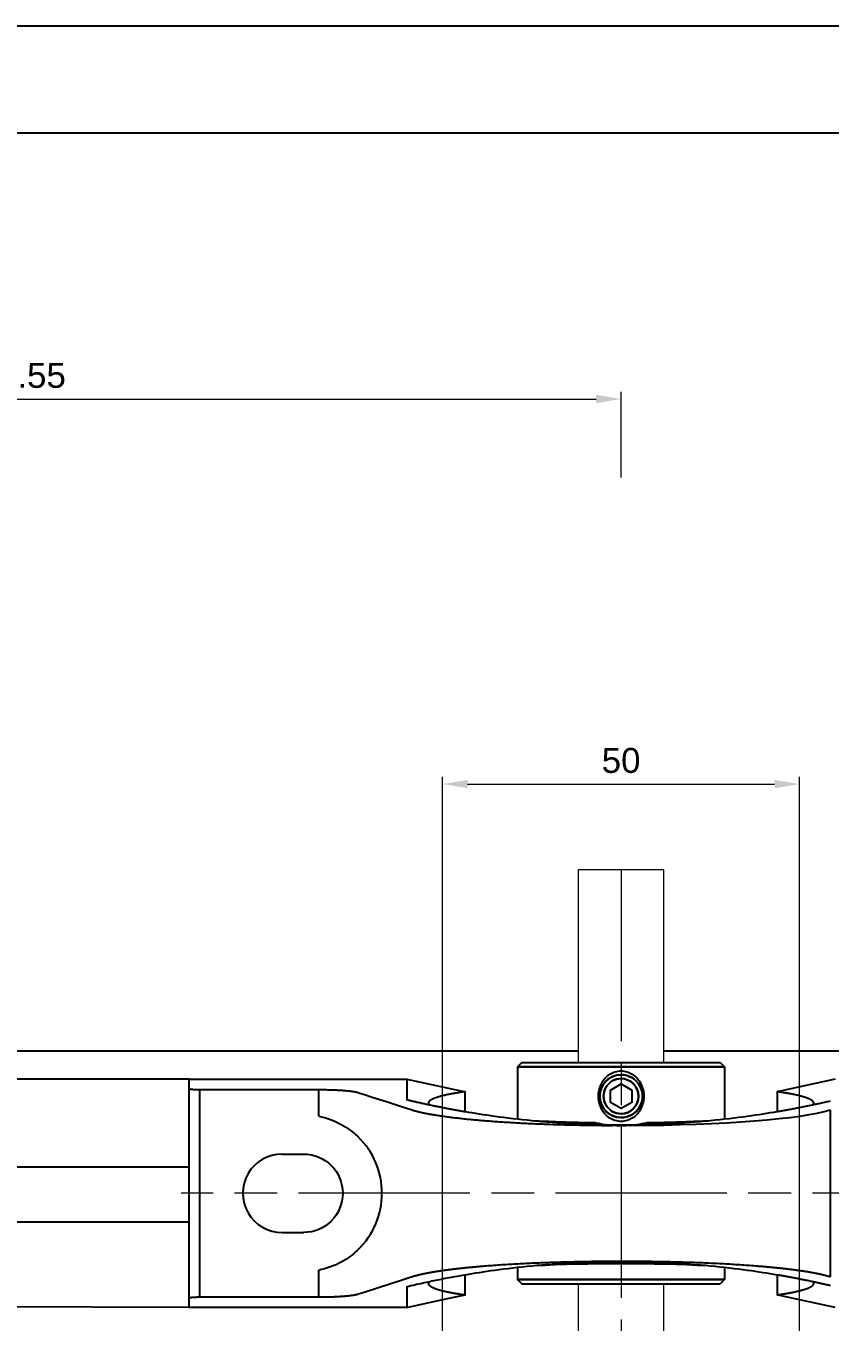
# Model space of a CAD drawing. Header units: millimetres. Extents: x 1269 to 5832, y 527 to 3540.
# Drawn here: x 2120.6 to 2233.3, y 2620.5 to 2802.1 of the extents above; entities that cross this region are included whole.
import ezdxf

# ---------------------------------------------------------------- set-up
doc = ezdxf.new("R2010")
doc.units = ezdxf.units.MM
doc.linetypes.add('ACAD_ISO08W100', pattern=[36, 24, -3, 6, -3])
doc.linetypes.add('phl_thick', pattern=[0])
doc.layers.add('AM_5', color=7, linetype='Continuous', lineweight=50)
for name, color, linetype in [('HIDDEN', 7, 'Continuous'), ('Osie', 7, 'ACAD_ISO08W100'), ('projection', 7, 'Continuous'), ('THICK', 7, 'Continuous')]:
    doc.layers.add(name, color=color, linetype=linetype)
doc.styles.get("Standard").update_dxf_attribs({"font": 'arial.ttf'})
doc.dimstyles.new('AM_ISO$0', dxfattribs={"dimtxt": 3.5, "dimasz": 3.5, "dimexe": 1, "dimexo": 1, "dimgap": 1.5, "dimtad": 1, "dimdsep": 46, "dimtxsty": 'Standard', "dimcen": 0, "dimclrd": 256, "dimclre": 256, "dimclrt": 7, "dimadec": 0, "dimazin": 2, "dimtp": 0.1, "dimtm": 0.1, "dimtfac": 0.71, "dimtdec": 3, "dimtmove": 0, "dimatfit": 3, "dimfxl": 1, "dimlwd": -1, "dimlwe": -1, "dimarcsym": 1})

# ---------------------------------------------------------------- blocks, each defined once
blk = doc.blocks.new('*D206')
at = {"layer": 'AM_5', "linetype": 'ByBlock', "lineweight": 9, "transparency": 16777216}
for p, q in [((2033.48, 2738.83), (2033.48, 2750.83)), ((2036.98, 2749.83), (2200.53, 2749.83)), ((2204.03, 2738.83), (2204.03, 2750.83))]:
    blk.add_line(p, q, dxfattribs=at)
at = {"layer": 'AM_5', "transparency": 16777216}
for points in [[(2036.98, 2750.41), (2036.98, 2749.25), (2033.48, 2749.83)], [(2200.53, 2750.41), (2200.53, 2749.25), (2204.03, 2749.83)]]:
    blk.add_solid(points, dxfattribs=at)
at = {"layer": 'Defpoints', "color": 0, "transparency": 16777216}
for p in [(2204.03, 2749.83), (2033.48, 2737.83), (2204.03, 2737.83)]:
    blk.add_point(p, dxfattribs=at)
at = {"layer": 'AM_5', "color": 7, "lineweight": 9, "transparency": 16777216, "insert": (2118.76, 2753.12), "char_height": 3.5, "attachment_point": 5}
blk.add_mtext('170.55', dxfattribs=at)
blk = doc.blocks.new('*D208')
at = {"layer": 'AM_5', "linetype": 'ByBlock', "lineweight": 9, "transparency": 16777216}
for p, q in [((2179.03, 2603.56), (2179.03, 2696.88)), ((2229.03, 2603.56), (2229.03, 2696.88)), ((2182.53, 2695.88), (2225.53, 2695.88))]:
    blk.add_line(p, q, dxfattribs=at)
at = {"layer": 'AM_5', "transparency": 16777216}
for points in [[(2182.53, 2696.46), (2182.53, 2695.3), (2179.03, 2695.88)], [(2225.53, 2696.46), (2225.53, 2695.3), (2229.03, 2695.88)]]:
    blk.add_solid(points, dxfattribs=at)
at = {"layer": 'Defpoints', "color": 0, "transparency": 16777216}
for p in [(2229.03, 2695.88), (2179.03, 2602.56), (2229.03, 2602.56)]:
    blk.add_point(p, dxfattribs=at)
at = {"layer": 'AM_5', "color": 7, "lineweight": 9, "transparency": 16777216, "insert": (2204.03, 2699.17), "char_height": 3.5, "attachment_point": 5}
blk.add_mtext('50', dxfattribs=at)

msp = doc.modelspace()

# ---------------------------------------------------------------- linework, layer by layer
for p, q in [((1821.475, 2802.099), (3010.475, 2802.099)), ((2143.531, 2654.553), (2093.981, 2654.553)), ((2143.531, 2642.186), (2093.981, 2642.186)), ((2143.531, 2634.505), (2093.981, 2634.505)), ((2143.531, 2622.554), (2093.981, 2622.7))]:
    msp.add_line(p, q)
at = {"lineweight": 9}
for p, q in [((2210.031, 2683.881), (2198.031, 2683.881)), ((2198.031, 2683.881), (2198.031, 2656.853)), ((2210.031, 2656.853), (2210.031, 2683.881)), ((2198.031, 2625.853), (2198.031, 2602.56)), ((2210.031, 2602.56), (2210.031, 2625.853))]:
    msp.add_line(p, q, dxfattribs=at)
at = {"linetype": 'ACAD_ISO08W100', "lineweight": 9}
msp.add_line((2254.854, 2638.553), (2142.414, 2638.553), dxfattribs=at)
msp.add_lwpolyline([(1891.475, 2787.099), (2995.475, 2787.099), (2995.475, 1976.099), (1891.475, 1976.099)], close=True)
at = {"layer": 'HIDDEN'}
for points in [[(2198.031, 2656.253), (2204.031, 2656.253), (2218.531, 2656.253), (2204.031, 2656.253), (2189.531, 2656.253), (2204.031, 2656.253)], [(2210.031, 2656.253), (2204.031, 2656.253)], [(2204.031, 2626.453), (2198.031, 2626.453), (2204.031, 2626.453), (2218.531, 2626.453), (2204.031, 2626.453), (2189.531, 2626.453), (2204.031, 2626.453), (2210.031, 2626.453)]]:
    msp.add_lwpolyline(points, close=True, dxfattribs=at)
for points in [[(2143.531, 2653.227), (2143.531, 2653.901), (2143.531, 2654.237), (2143.531, 2654.406), (2143.531, 2654.49), (2143.531, 2654.532), (2143.531, 2654.542), (2143.531, 2654.548), (2143.531, 2654.55), (2143.531, 2654.552), (2143.531, 2654.552), (2143.531, 2654.553), (2143.531, 2654.553), (2143.531, 2654.553), (2143.531, 2654.553), (2143.531, 2654.553), (2143.532, 2654.553), (2143.534, 2654.553), (2144.018, 2654.553), (2159.511, 2654.553), (2167.258, 2654.553), (2171.131, 2654.553), (2173.068, 2654.553), (2173.552, 2654.553), (2173.794, 2654.553), (2173.915, 2654.553), (2173.976, 2654.553), (2174.006, 2654.553), (2174.021, 2654.553), (2174.029, 2654.553), (2174.03, 2654.553), (2174.031, 2654.553), (2174.031, 2654.553), (2174.031, 2654.553), (2174.031, 2654.552), (2174.031, 2654.461), (2174.031, 2652.992), (2174.031, 2652.258), (2174.031, 2651.89), (2174.031, 2651.707), (2174.031, 2651.684), (2174.031, 2651.672), (2174.031, 2651.667), (2174.031, 2651.664), (2174.031, 2651.662), (2174.031, 2651.662), (2174.031, 2651.662), (2174.031, 2651.662), (2174.031, 2651.662), (2174.031, 2651.662), (2174.031, 2651.662), (2174.032, 2651.662), (2174.063, 2651.654), (2174.188, 2651.624), (2174.314, 2651.595), (2174.44, 2651.566), (2174.565, 2651.536), (2174.691, 2651.507), (2174.816, 2651.478), (2174.942, 2651.449), (2175.068, 2651.42), (2175.194, 2651.392), (2175.319, 2651.363), (2175.445, 2651.335), (2175.571, 2651.306), (2175.697, 2651.278), (2175.823, 2651.25), (2175.949, 2651.222), (2176.075, 2651.194), (2176.201, 2651.167), (2176.327, 2651.139), (2176.453, 2651.112), (2176.579, 2651.084), (2176.705, 2651.057), (2176.831, 2651.03), (2176.957, 2651.003), (2177.083, 2650.977), (2177.209, 2650.95), (2177.336, 2650.923), (2177.462, 2650.897), (2177.588, 2650.871), (2177.714, 2650.844), (2177.841, 2650.818), (2177.967, 2650.792), (2178.094, 2650.767), (2178.22, 2650.741), (2178.346, 2650.715), (2178.473, 2650.69), (2178.599, 2650.665), (2178.726, 2650.64), (2178.852, 2650.614), (2178.979, 2650.59), (2179.105, 2650.565), (2179.232, 2650.54), (2179.359, 2650.516), (2179.485, 2650.491), (2179.612, 2650.467), (2179.739, 2650.443), (2179.865, 2650.419), (2179.992, 2650.395), (2180.119, 2650.371), (2180.246, 2650.347), (2180.373, 2650.324), (2180.499, 2650.3), (2180.626, 2650.277), (2180.753, 2650.254), (2180.88, 2650.231), (2181.007, 2650.208), (2181.134, 2650.185), (2181.261, 2650.163), (2181.388, 2650.14), (2181.515, 2650.118), (2181.642, 2650.095), (2181.769, 2650.073), (2181.896, 2650.051), (2182.023, 2650.029), (2182.15, 2650.007), (2182.158, 2650.006), (2182.16, 2650.006), (2182.161, 2650.006), (2182.161, 2650.006), (2182.161, 2650.006), (2182.161, 2650.006), (2182.161, 2650.006), (2182.161, 2650.007), (2182.161, 2650.008), (2182.161, 2650.011), (2182.161, 2650.016), (2182.161, 2650.027), (2182.161, 2650.049), (2182.161, 2650.137), (2182.161, 2650.314), (2182.161, 2650.666), (2182.161, 2651.37), (2182.161, 2652.779)], [(2234.031, 2654.553), (2228.885, 2653.43), (2226.312, 2652.869), (2225.99, 2652.798), (2225.91, 2652.781), (2225.905, 2652.78), (2225.902, 2652.779), (2225.901, 2652.779), (2225.901, 2652.778), (2225.901, 2652.775), (2225.901, 2652.768), (2225.901, 2652.754), (2225.901, 2652.7), (2225.901, 2652.48), (2225.901, 2652.041), (2225.901, 2650.286), (2225.901, 2650.066), (2225.901, 2650.012), (2225.901, 2650.008), (2225.901, 2650.006), (2225.901, 2650.006), (2225.901, 2650.006), (2225.901, 2650.006), (2225.901, 2650.006), (2225.901, 2650.006), (2225.901, 2650.006), (2225.902, 2650.006), (2225.941, 2650.012), (2226.1, 2650.04), (2226.258, 2650.067), (2226.416, 2650.095), (2226.574, 2650.122), (2226.733, 2650.15), (2226.891, 2650.179), (2227.049, 2650.207), (2227.207, 2650.235), (2227.365, 2650.264), (2227.523, 2650.293), (2227.682, 2650.322), (2227.84, 2650.352), (2227.998, 2650.381), (2228.155, 2650.411), (2228.313, 2650.441), (2228.471, 2650.471), (2228.629, 2650.501), (2228.787, 2650.532), (2228.945, 2650.562), (2229.102, 2650.593), (2229.26, 2650.624), (2229.418, 2650.656), (2229.575, 2650.687), (2229.733, 2650.719), (2229.891, 2650.751), (2230.048, 2650.783), (2230.205, 2650.815), (2230.363, 2650.848), (2230.52, 2650.88), (2230.678, 2650.913), (2230.835, 2650.946), (2230.992, 2650.979), (2231.149, 2651.013), (2231.307, 2651.046), (2231.464, 2651.08), (2231.621, 2651.114), (2231.778, 2651.148), (2231.935, 2651.183), (2232.092, 2651.217), (2232.249, 2651.252), (2232.406, 2651.287), (2232.562, 2651.322), (2232.719, 2651.358), (2232.876, 2651.393), (2233.033, 2651.429), (2233.189, 2651.465), (2233.346, 2651.501)], [(2202.531, 2653.019), (2202.531, 2653.019)], [(2202.531, 2651.287), (2202.531, 2651.287)], [(2205.531, 2653.019), (2205.531, 2653.019)], [(2205.531, 2651.287), (2205.531, 2651.287)], [(2182.161, 2650.006), (2182.636, 2649.926), (2183.125, 2649.845), (2183.63, 2649.764), (2184.147, 2649.683), (2184.675, 2649.602), (2185.216, 2649.522), (2185.776, 2649.441), (2186.356, 2649.36), (2186.955, 2649.279), (2187.573, 2649.199), (2188.209, 2649.119), (2188.862, 2649.041), (2189.531, 2648.964), (2190.185, 2648.892), (2190.852, 2648.823), (2191.531, 2648.755), (2192.222, 2648.69), (2192.924, 2648.628), (2193.635, 2648.569), (2194.354, 2648.513), (2195.082, 2648.461), (2195.816, 2648.413), (2196.557, 2648.368), (2197.302, 2648.327), (2198.05, 2648.29), (2198.801, 2648.258), (2199.554, 2648.23), (2200.307, 2648.206), (2201.058, 2648.187), (2201.808, 2648.172), (2202.554, 2648.161), (2203.295, 2648.155), (2204.031, 2648.153), (2204.767, 2648.155), (2205.508, 2648.161), (2206.254, 2648.172), (2207.004, 2648.187), (2207.755, 2648.206), (2208.508, 2648.23), (2209.261, 2648.258), (2210.012, 2648.29), (2210.76, 2648.327), (2211.505, 2648.368), (2212.246, 2648.413), (2212.98, 2648.461), (2213.708, 2648.513), (2214.427, 2648.569), (2215.138, 2648.628), (2215.84, 2648.69), (2216.531, 2648.755), (2217.21, 2648.823), (2217.877, 2648.892), (2218.531, 2648.964), (2219.2, 2649.041), (2219.853, 2649.119), (2220.489, 2649.199), (2221.107, 2649.279), (2221.706, 2649.36), (2222.286, 2649.441), (2222.846, 2649.522), (2223.387, 2649.602), (2223.915, 2649.683), (2224.433, 2649.764), (2224.937, 2649.845), (2225.427, 2649.926), (2225.901, 2650.006)], [(2204.031, 2650.421), (2204.031, 2650.421)], [(2156.531, 2633.053), (2159.531, 2633.053), (2159.531, 2633.053)], [(2225.901, 2627.1), (2225.427, 2627.18), (2224.937, 2627.261), (2224.433, 2627.342), (2223.915, 2627.423), (2223.387, 2627.504), (2222.846, 2627.584), (2222.286, 2627.665), (2221.706, 2627.746), (2221.107, 2627.826), (2220.489, 2627.907), (2219.853, 2627.986), (2219.2, 2628.065), (2218.531, 2628.142), (2217.877, 2628.213), (2217.21, 2628.283), (2216.531, 2628.35), (2215.84, 2628.415), (2215.138, 2628.477), (2214.427, 2628.536), (2213.708, 2628.592), (2212.98, 2628.644), (2212.246, 2628.693), (2211.505, 2628.738), (2210.76, 2628.779), (2210.012, 2628.815), (2209.261, 2628.848), (2208.508, 2628.876), (2207.755, 2628.899), (2207.004, 2628.919), (2206.254, 2628.934), (2205.508, 2628.944), (2204.767, 2628.951), (2204.031, 2628.953), (2203.295, 2628.951), (2202.554, 2628.944), (2201.808, 2628.934), (2201.058, 2628.919), (2200.307, 2628.899), (2199.554, 2628.876), (2198.801, 2628.848), (2198.05, 2628.815), (2197.302, 2628.779), (2196.557, 2628.738), (2195.816, 2628.693), (2195.082, 2628.644), (2194.354, 2628.592), (2193.635, 2628.536), (2192.924, 2628.477), (2192.222, 2628.415), (2191.531, 2628.35), (2190.852, 2628.283), (2190.185, 2628.213), (2189.531, 2628.142), (2188.862, 2628.065), (2188.209, 2627.986), (2187.573, 2627.907), (2186.955, 2627.826), (2186.356, 2627.746), (2185.776, 2627.665), (2185.216, 2627.584), (2184.675, 2627.504), (2184.147, 2627.423), (2183.63, 2627.342), (2183.125, 2627.261), (2182.636, 2627.18), (2182.161, 2627.1)], [(2233.371, 2625.599), (2233.246, 2625.628), (2233.12, 2625.657), (2232.994, 2625.685), (2232.869, 2625.714), (2232.743, 2625.743), (2232.617, 2625.771), (2232.491, 2625.799), (2232.365, 2625.827), (2232.239, 2625.856), (2232.113, 2625.883), (2231.987, 2625.911), (2231.861, 2625.939), (2231.735, 2625.966), (2231.609, 2625.994), (2231.483, 2626.021), (2231.357, 2626.048), (2231.231, 2626.075), (2231.105, 2626.102), (2230.979, 2626.129), (2230.853, 2626.156), (2230.726, 2626.182), (2230.6, 2626.209), (2230.474, 2626.235), (2230.348, 2626.261), (2230.221, 2626.287), (2230.095, 2626.313), (2229.969, 2626.339), (2229.842, 2626.365), (2229.716, 2626.39), (2229.589, 2626.416), (2229.463, 2626.441), (2229.336, 2626.466), (2229.21, 2626.491), (2229.083, 2626.516), (2228.957, 2626.541), (2228.83, 2626.566), (2228.703, 2626.59), (2228.577, 2626.615), (2228.45, 2626.639), (2228.323, 2626.663), (2228.197, 2626.687), (2228.07, 2626.711), (2227.943, 2626.735), (2227.816, 2626.758), (2227.689, 2626.782), (2227.563, 2626.805), (2227.436, 2626.829), (2227.309, 2626.852), (2227.182, 2626.875), (2227.055, 2626.898), (2226.928, 2626.92), (2226.801, 2626.943), (2226.674, 2626.966), (2226.547, 2626.988), (2226.42, 2627.01), (2226.293, 2627.032), (2226.166, 2627.055), (2226.039, 2627.076), (2225.912, 2627.098), (2225.904, 2627.1), (2225.902, 2627.1), (2225.901, 2627.1), (2225.901, 2627.1), (2225.901, 2627.1), (2225.901, 2627.1), (2225.901, 2627.1), (2225.901, 2627.099), (2225.901, 2627.098), (2225.901, 2627.095), (2225.901, 2627.089), (2225.901, 2627.078), (2225.901, 2627.056), (2225.901, 2626.968), (2225.901, 2626.792), (2225.901, 2626.44), (2225.901, 2625.736), (2225.901, 2624.327)]]:
    msp.add_lwpolyline(points, dxfattribs=at)
msp.add_lwpolyline([(2204.031, 2649.694, -1.0000002), (2204.031, 2654.612, 1.0000002)], format="xyb", close=True, dxfattribs=at)
msp.add_lwpolyline([(2156.485, 2644.053), (2159.531, 2644.053), (2159.531, 2644.053, -0.9999998), (2159.531, 2633.053)], format="xyb", dxfattribs=at)
at = {"layer": 'Osie', "linetype": 'ACAD_ISO08W100', "lineweight": 9}
msp.add_line((2204.031, 2683.881), (2204.031, 2486.394), dxfattribs=at)
at = {"layer": 'projection', "color": 7, "linetype": 'phl_thick'}
for p, q in [((2039.481, 2658.505), (2198.031, 2658.505)), ((2210.031, 2658.505), (2304.531, 2658.505))]:
    msp.add_line(p, q, dxfattribs=at)
at = {"layer": 'THICK'}
for points in [[(2190.131, 2656.853), (2189.531, 2656.253)], [(2190.131, 2656.853), (2204.031, 2656.853), (2217.931, 2656.853)], [(2217.931, 2656.853), (2218.531, 2656.253), (2218.531, 2648.964)], [(2189.531, 2656.253), (2189.531, 2648.964)], [(2174.031, 2622.553), (2178.418, 2623.51), (2180.612, 2623.989), (2181.709, 2624.228), (2181.983, 2624.288), (2182.12, 2624.318), (2182.155, 2624.325), (2182.159, 2624.326), (2182.161, 2624.327), (2182.161, 2624.328), (2182.161, 2624.33), (2182.161, 2624.336), (2182.161, 2624.36), (2182.161, 2624.547), (2182.161, 2626.043), (2182.161, 2626.792), (2182.161, 2626.979), (2182.161, 2627.072), (2182.161, 2627.096), (2182.161, 2627.099), (2182.161, 2627.099), (2182.161, 2627.1), (2182.161, 2627.1), (2182.161, 2627.1), (2182.161, 2627.1), (2182.16, 2627.1), (2182.158, 2627.099), (2182.09, 2627.088), (2181.82, 2627.041), (2181.55, 2626.994), (2181.28, 2626.947), (2181.011, 2626.898), (2180.741, 2626.85), (2180.471, 2626.8), (2180.202, 2626.75), (2179.933, 2626.7), (2179.663, 2626.649), (2179.394, 2626.597), (2179.125, 2626.545), (2178.856, 2626.492), (2178.587, 2626.439), (2178.319, 2626.385), (2178.05, 2626.33), (2177.782, 2626.275), (2177.513, 2626.22), (2177.245, 2626.163), (2176.977, 2626.107), (2176.709, 2626.049), (2176.441, 2625.991), (2176.173, 2625.933), (2175.906, 2625.874), (2175.638, 2625.814), (2175.371, 2625.754), (2175.104, 2625.694), (2174.836, 2625.632), (2174.569, 2625.57), (2174.303, 2625.508), (2174.036, 2625.445), (2174.032, 2625.444), (2174.031, 2625.444), (2174.031, 2625.444), (2174.031, 2625.444), (2174.031, 2625.444), (2174.031, 2625.443), (2174.031, 2625.443), (2174.031, 2625.441), (2174.031, 2625.438), (2174.031, 2625.414), (2174.031, 2625.365), (2174.031, 2625.17), (2174.031, 2623.61), (2174.031, 2622.829), (2174.031, 2622.634), (2174.031, 2622.586), (2174.031, 2622.561), (2174.031, 2622.555), (2174.031, 2622.554), (2174.031, 2622.553), (2174.031, 2622.553), (2174.031, 2622.553), (2174.031, 2622.553), (2174.03, 2622.553), (2174.028, 2622.553), (2174.024, 2622.553), (2173.992, 2622.553), (2173.863, 2622.553), (2172.834, 2622.553), (2168.719, 2622.553), (2152.26, 2622.553), (2144.03, 2622.553), (2143.773, 2622.553), (2143.644, 2622.553), (2143.58, 2622.553), (2143.547, 2622.553), (2143.531, 2622.553), (2143.531, 2622.553), (2143.531, 2622.553), (2143.531, 2622.553), (2143.531, 2622.553), (2143.531, 2622.553), (2143.531, 2622.554), (2143.531, 2622.576), (2143.531, 2622.621), (2143.531, 2622.71), (2143.531, 2622.889), (2143.531, 2623.604), (2143.531, 2623.783), (2143.531, 2623.872), (2143.531, 2623.878), (2143.531, 2623.878), (2143.531, 2623.886), (2143.531, 2623.901), (2143.531, 2623.932), (2143.531, 2623.994), (2143.531, 2624.242), (2143.531, 2624.737), (2143.531, 2625.727), (2143.531, 2633.646), (2143.531, 2649.485), (2143.531, 2651.465), (2143.531, 2652.454), (2143.531, 2652.949), (2143.531, 2653.197), (2143.531, 2653.212), (2143.531, 2653.22), (2143.531, 2653.224), (2143.531, 2653.226), (2143.531, 2653.227), (2143.531, 2653.227), (2143.531, 2653.227), (2143.531, 2653.227), (2143.531, 2653.227), (2143.531, 2653.226), (2143.531, 2653.224), (2143.532, 2653.222), (2143.533, 2653.22), (2143.534, 2653.217), (2143.536, 2653.215), (2143.538, 2653.213), (2143.541, 2653.21), (2143.544, 2653.208), (2143.547, 2653.206), (2143.55, 2653.203), (2143.554, 2653.201), (2143.559, 2653.199), (2143.564, 2653.196), (2143.569, 2653.194), (2143.574, 2653.192), (2143.58, 2653.189), (2143.587, 2653.187), (2143.594, 2653.185), (2143.601, 2653.182), (2143.609, 2653.18), (2143.617, 2653.178), (2143.625, 2653.175), (2143.634, 2653.173), (2143.644, 2653.171), (2143.653, 2653.168), (2143.664, 2653.166), (2143.674, 2653.164), (2143.685, 2653.161), (2143.697, 2653.159), (2143.709, 2653.157), (2143.721, 2653.155), (2143.734, 2653.152), (2143.747, 2653.15), (2143.761, 2653.148), (2143.775, 2653.146), (2143.789, 2653.144), (2143.804, 2653.141), (2143.819, 2653.139), (2143.834, 2653.137), (2143.85, 2653.135), (2143.867, 2653.133), (2143.883, 2653.131), (2143.9, 2653.129), (2143.918, 2653.127), (2143.935, 2653.125), (2143.953, 2653.124), (2143.972, 2653.122), (2143.99, 2653.12), (2144.009, 2653.118), (2144.029, 2653.116), (2144.048, 2653.115), (2144.068, 2653.113), (2144.088, 2653.111), (2144.108, 2653.11), (2144.129, 2653.108), (2144.15, 2653.107), (2144.171, 2653.105), (2144.192, 2653.104), (2144.214, 2653.102), (2144.236, 2653.101), (2144.279, 2653.099), (2144.324, 2653.096), (2144.369, 2653.094), (2144.415, 2653.092), (2144.461, 2653.09), (2144.507, 2653.088), (2144.553, 2653.087), (2144.6, 2653.085), (2144.693, 2653.083), (2144.739, 2653.082), (2144.785, 2653.082), (2144.831, 2653.081), (2144.876, 2653.081), (2144.921, 2653.08), (2144.965, 2653.08), (2144.977, 2653.08), (2144.979, 2653.08), (2144.981, 2653.08), (2144.981, 2653.08), (2144.981, 2653.08), (2144.981, 2653.08), (2144.981, 2653.079), (2144.981, 2653.077), (2144.981, 2653.073), (2144.981, 2653.058), (2144.981, 2652.935), (2144.981, 2652.445), (2144.981, 2651.465), (2144.981, 2647.545), (2144.981, 2639.705), (2144.981, 2624.025)], [(2144.981, 2653.08), (2154.344, 2653.08), (2159.025, 2653.08), (2161.366, 2653.08), (2161.658, 2653.08), (2161.661, 2653.08), (2161.661, 2653.08), (2161.663, 2653.08), (2161.666, 2653.08), (2161.672, 2653.08), (2161.684, 2653.08), (2161.708, 2653.08), (2161.755, 2653.08), (2161.947, 2653.079), (2162.141, 2653.078), (2162.336, 2653.076), (2162.532, 2653.073), (2162.729, 2653.07), (2162.925, 2653.066), (2163.122, 2653.061), (2163.318, 2653.056), (2163.514, 2653.049), (2163.708, 2653.042), (2163.9, 2653.034), (2163.996, 2653.03), (2164.091, 2653.026), (2164.185, 2653.021), (2164.279, 2653.017), (2164.372, 2653.012), (2164.464, 2653.007), (2164.555, 2653.002), (2164.646, 2652.996), (2164.735, 2652.991), (2164.824, 2652.985), (2164.912, 2652.979), (2164.998, 2652.973), (2165.084, 2652.967), (2165.168, 2652.96), (2165.252, 2652.954), (2165.334, 2652.947), (2165.414, 2652.94), (2165.494, 2652.933), (2165.572, 2652.926), (2165.649, 2652.919), (2165.724, 2652.911), (2165.798, 2652.904), (2165.871, 2652.896), (2165.942, 2652.889), (2166.012, 2652.881), (2166.08, 2652.873), (2166.146, 2652.865), (2166.211, 2652.856), (2166.274, 2652.848), (2166.336, 2652.84), (2166.396, 2652.831), (2166.454, 2652.823), (2166.511, 2652.814), (2166.566, 2652.805), (2166.62, 2652.797), (2166.671, 2652.788), (2166.721, 2652.779), (2166.77, 2652.77), (2166.816, 2652.761), (2166.861, 2652.752), (2166.904, 2652.743), (2166.946, 2652.734), (2166.985, 2652.725), (2167.023, 2652.716), (2167.06, 2652.706), (2167.094, 2652.697), (2167.127, 2652.688), (2167.159, 2652.679), (2167.188, 2652.67), (2167.192, 2652.668), (2167.192, 2652.668), (2167.193, 2652.668), (2167.194, 2652.668), (2167.198, 2652.666), (2167.206, 2652.664), (2167.239, 2652.653), (2167.306, 2652.632), (2167.571, 2652.546), (2168.101, 2652.375), (2169.162, 2652.034), (2171.284, 2651.35), (2173.405, 2650.667), (2174.466, 2650.325), (2174.732, 2650.24), (2174.748, 2650.234), (2174.752, 2650.233), (2174.757, 2650.232), (2174.767, 2650.228), (2174.805, 2650.216), (2174.884, 2650.192), (2174.964, 2650.167), (2175.047, 2650.143), (2175.133, 2650.118), (2175.22, 2650.094), (2175.31, 2650.07), (2175.402, 2650.045), (2175.496, 2650.021), (2175.592, 2649.996), (2175.641, 2649.984), (2175.691, 2649.972), (2175.741, 2649.96), (2175.792, 2649.948), (2175.843, 2649.936), (2175.895, 2649.923), (2175.947, 2649.911), (2176, 2649.899), (2176.054, 2649.887), (2176.108, 2649.875), (2176.162, 2649.863), (2176.218, 2649.851), (2176.273, 2649.839), (2176.33, 2649.827), (2176.387, 2649.815), (2176.444, 2649.803), (2176.502, 2649.791), (2176.561, 2649.779), (2176.62, 2649.767), (2176.68, 2649.755), (2176.74, 2649.743), (2176.801, 2649.731), (2176.862, 2649.719), (2176.924, 2649.707), (2176.987, 2649.695), (2177.05, 2649.683), (2177.114, 2649.671), (2177.178, 2649.66), (2177.243, 2649.648), (2177.308, 2649.636), (2177.374, 2649.624), (2177.441, 2649.612), (2177.508, 2649.601), (2177.576, 2649.589), (2177.713, 2649.565), (2177.852, 2649.542), (2177.993, 2649.519), (2178.137, 2649.496), (2178.283, 2649.473), (2178.431, 2649.45), (2178.581, 2649.427), (2178.734, 2649.404), (2178.889, 2649.382), (2179.045, 2649.359), (2179.204, 2649.337), (2179.366, 2649.314), (2179.529, 2649.292), (2179.695, 2649.27), (2179.862, 2649.248), (2180.032, 2649.226), (2180.204, 2649.205), (2180.378, 2649.183), (2180.554, 2649.162), (2180.732, 2649.14), (2180.912, 2649.119), (2181.094, 2649.098), (2181.278, 2649.078), (2181.464, 2649.057), (2181.652, 2649.036), (2181.842, 2649.016), (2182.034, 2648.996), (2182.228, 2648.976), (2182.424, 2648.956), (2182.621, 2648.936), (2182.821, 2648.917), (2183.022, 2648.897), (2183.225, 2648.878), (2183.43, 2648.859), (2183.637, 2648.84), (2183.845, 2648.822), (2184.055, 2648.803), (2184.267, 2648.785), (2184.48, 2648.767), (2184.695, 2648.749), (2184.912, 2648.731), (2185.13, 2648.714), (2185.35, 2648.697), (2185.572, 2648.679), (2185.795, 2648.663), (2186.019, 2648.646), (2186.245, 2648.629), (2186.472, 2648.613), (2186.701, 2648.597), (2186.931, 2648.581), (2187.162, 2648.566), (2187.395, 2648.55), (2187.628, 2648.535), (2187.864, 2648.52), (2188.1, 2648.505), (2188.338, 2648.491), (2188.576, 2648.477), (2188.816, 2648.463), (2189.057, 2648.449), (2189.299, 2648.435), (2189.542, 2648.422), (2189.786, 2648.409), (2190.031, 2648.396), (2190.277, 2648.383), (2190.524, 2648.371), (2190.771, 2648.359), (2191.02, 2648.347), (2191.269, 2648.335), (2191.519, 2648.324), (2191.77, 2648.312), (2192.021, 2648.301), (2192.274, 2648.291), (2192.526, 2648.28), (2192.78, 2648.27), (2193.034, 2648.26), (2193.288, 2648.25), (2193.543, 2648.24), (2194.055, 2648.222), (2194.568, 2648.205), (2195.083, 2648.188), (2195.598, 2648.173), (2196.115, 2648.158), (2196.632, 2648.145), (2197.149, 2648.132), (2197.667, 2648.121), (2198.184, 2648.11), (2198.701, 2648.1), (2199.218, 2648.091), (2199.734, 2648.084), (2200.248, 2648.077), (2200.762, 2648.071), (2201.273, 2648.065), (2201.784, 2648.061), (2202.292, 2648.058), (2202.545, 2648.056), (2202.798, 2648.055)], [(2161.661, 2649.345), (2161.661, 2653.08)], [(2174.031, 2654.553), (2180.937, 2653.046), (2181.801, 2652.858), (2182.016, 2652.81), (2182.124, 2652.787), (2182.151, 2652.781), (2182.158, 2652.78), (2182.16, 2652.779), (2182.161, 2652.779), (2182.161, 2652.779), (2182.16, 2652.779), (2182.154, 2652.778), (2182.128, 2652.774), (2182.025, 2652.76), (2181.923, 2652.745), (2181.822, 2652.73), (2181.722, 2652.715), (2181.623, 2652.701), (2181.524, 2652.686), (2181.427, 2652.671), (2181.33, 2652.655), (2181.235, 2652.64), (2181.14, 2652.625), (2181.046, 2652.61), (2180.953, 2652.594), (2180.861, 2652.579), (2180.77, 2652.563), (2180.68, 2652.547), (2180.59, 2652.532), (2180.502, 2652.516), (2180.415, 2652.5), (2180.329, 2652.484), (2180.243, 2652.468), (2180.159, 2652.452), (2180.076, 2652.436), (2179.993, 2652.42), (2179.912, 2652.403), (2179.832, 2652.387), (2179.753, 2652.371), (2179.675, 2652.354), (2179.598, 2652.338), (2179.522, 2652.321), (2179.447, 2652.304), (2179.373, 2652.288), (2179.3, 2652.271), (2179.228, 2652.254), (2179.157, 2652.237), (2179.088, 2652.221), (2179.019, 2652.204), (2178.952, 2652.187), (2178.886, 2652.17), (2178.82, 2652.152), (2178.756, 2652.135), (2178.693, 2652.118), (2178.631, 2652.101), (2178.571, 2652.084), (2178.511, 2652.066), (2178.453, 2652.049), (2178.396, 2652.032), (2178.339, 2652.014), (2178.284, 2651.997), (2178.231, 2651.979), (2178.178, 2651.962), (2178.126, 2651.944), (2178.076, 2651.926), (2178.027, 2651.909), (2177.979, 2651.891), (2177.932, 2651.873), (2177.886, 2651.856), (2177.842, 2651.838), (2177.799, 2651.82), (2177.756, 2651.802), (2177.715, 2651.784), (2177.676, 2651.766), (2177.637, 2651.749), (2177.6, 2651.731), (2177.564, 2651.713), (2177.529, 2651.695), (2177.495, 2651.677), (2177.462, 2651.659), (2177.431, 2651.641), (2177.401, 2651.623), (2177.372, 2651.605), (2177.344, 2651.587), (2177.317, 2651.569), (2177.292, 2651.551), (2177.267, 2651.533), (2177.244, 2651.515), (2177.222, 2651.497), (2177.202, 2651.479), (2177.182, 2651.461), (2177.164, 2651.443), (2177.147, 2651.425), (2177.131, 2651.406), (2177.116, 2651.388), (2177.103, 2651.37), (2177.09, 2651.352), (2177.079, 2651.334), (2177.069, 2651.316), (2177.06, 2651.298), (2177.053, 2651.28), (2177.046, 2651.262), (2177.041, 2651.244), (2177.037, 2651.226), (2177.034, 2651.208), (2177.032, 2651.191), (2177.031, 2651.173), (2177.031, 2651.154), (2177.033, 2651.136), (2177.036, 2651.118), (2177.04, 2651.1), (2177.045, 2651.082), (2177.052, 2651.063), (2177.059, 2651.045), (2177.068, 2651.027), (2177.078, 2651.009), (2177.089, 2650.991), (2177.102, 2650.973)], [(2230.96, 2650.973), (2230.971, 2650.988), (2230.98, 2651.002), (2230.989, 2651.017), (2230.997, 2651.032), (2231.004, 2651.047), (2231.01, 2651.062), (2231.015, 2651.077), (2231.02, 2651.092), (2231.024, 2651.107), (2231.027, 2651.122), (2231.029, 2651.137), (2231.03, 2651.152), (2231.031, 2651.167), (2231.031, 2651.182), (2231.03, 2651.197), (2231.028, 2651.211), (2231.026, 2651.226), (2231.022, 2651.241), (2231.018, 2651.256), (2231.013, 2651.271), (2231.007, 2651.285), (2231.001, 2651.3), (2230.994, 2651.315), (2230.986, 2651.33), (2230.977, 2651.345), (2230.967, 2651.359), (2230.957, 2651.374), (2230.945, 2651.389), (2230.933, 2651.404), (2230.92, 2651.419), (2230.907, 2651.434), (2230.892, 2651.449), (2230.877, 2651.463), (2230.861, 2651.478), (2230.844, 2651.493), (2230.826, 2651.508), (2230.808, 2651.523), (2230.788, 2651.538), (2230.768, 2651.552), (2230.747, 2651.567), (2230.725, 2651.582), (2230.703, 2651.597), (2230.68, 2651.612), (2230.655, 2651.627), (2230.63, 2651.641), (2230.605, 2651.656), (2230.578, 2651.671), (2230.551, 2651.686), (2230.522, 2651.701), (2230.493, 2651.715), (2230.464, 2651.73), (2230.433, 2651.745), (2230.401, 2651.759), (2230.369, 2651.774), (2230.336, 2651.789), (2230.302, 2651.804), (2230.268, 2651.818), (2230.232, 2651.833), (2230.196, 2651.847), (2230.159, 2651.862), (2230.121, 2651.877), (2230.082, 2651.891), (2230.043, 2651.906), (2230.003, 2651.92), (2229.962, 2651.935), (2229.92, 2651.949), (2229.877, 2651.964), (2229.834, 2651.978), (2229.79, 2651.993), (2229.745, 2652.007), (2229.699, 2652.021), (2229.653, 2652.036), (2229.605, 2652.05), (2229.557, 2652.064), (2229.509, 2652.079), (2229.459, 2652.093), (2229.409, 2652.107), (2229.357, 2652.121), (2229.306, 2652.135), (2229.253, 2652.149), (2229.2, 2652.164), (2229.145, 2652.178), (2229.091, 2652.192), (2229.035, 2652.206), (2228.978, 2652.22), (2228.921, 2652.233), (2228.863, 2652.247), (2228.805, 2652.261), (2228.746, 2652.275), (2228.685, 2652.289), (2228.625, 2652.302), (2228.563, 2652.316), (2228.501, 2652.33), (2228.438, 2652.343), (2228.374, 2652.357), (2228.31, 2652.371), (2228.245, 2652.384), (2228.179, 2652.397), (2228.113, 2652.411), (2228.045, 2652.424), (2227.978, 2652.438), (2227.909, 2652.451), (2227.84, 2652.464), (2227.77, 2652.477), (2227.699, 2652.49), (2227.628, 2652.503), (2227.556, 2652.517), (2227.484, 2652.53), (2227.41, 2652.542), (2227.337, 2652.555), (2227.262, 2652.568), (2227.187, 2652.581), (2227.111, 2652.594), (2227.035, 2652.606), (2226.958, 2652.619), (2226.88, 2652.632), (2226.802, 2652.644), (2226.723, 2652.657), (2226.563, 2652.682), (2226.401, 2652.706), (2226.237, 2652.731), (2226.07, 2652.755), (2225.901, 2652.779)], [(2233.312, 2650.234), (2233.31, 2650.232), (2233.31, 2650.226), (2233.31, 2648.669), (2233.31, 2645.555), (2233.31, 2639.328), (2233.31, 2626.872)], [(2161.661, 2649.345), (2162.076, 2649.254), (2162.493, 2649.147), (2162.906, 2649.022), (2163.312, 2648.883), (2163.708, 2648.729), (2164.091, 2648.563), (2164.458, 2648.387), (2164.808, 2648.204), (2165.138, 2648.017), (2165.446, 2647.827), (2165.731, 2647.639), (2165.995, 2647.454), (2166.244, 2647.266), (2166.478, 2647.081), (2166.692, 2646.902), (2166.884, 2646.734), (2167.052, 2646.58), (2167.192, 2646.446)], [(2191.89, 2648.721), (2192.214, 2648.705), (2192.54, 2648.689), (2192.869, 2648.674), (2193.2, 2648.659), (2193.534, 2648.644), (2193.869, 2648.63), (2194.207, 2648.617), (2194.546, 2648.603), (2194.888, 2648.591), (2195.231, 2648.578), (2195.576, 2648.567), (2195.922, 2648.555), (2196.27, 2648.544), (2196.619, 2648.534), (2196.97, 2648.524), (2197.321, 2648.515), (2198.028, 2648.497), (2198.738, 2648.482), (2199.452, 2648.468), (2200.167, 2648.457), (2200.346, 2648.454), (2200.435, 2648.453), (2200.447, 2648.453), (2200.452, 2648.451), (2200.464, 2648.448), (2200.488, 2648.442), (2200.677, 2648.396), (2200.867, 2648.352), (2201.058, 2648.311), (2201.249, 2648.272), (2201.441, 2648.236), (2201.633, 2648.203), (2201.825, 2648.172)], [(2205.264, 2648.055), (2205.057, 2648.039), (2204.851, 2648.026), (2204.645, 2648.016), (2204.439, 2648.009), (2204.235, 2648.004), (2204.031, 2648.003), (2203.827, 2648.004), (2203.623, 2648.009), (2203.417, 2648.016), (2203.211, 2648.026), (2203.005, 2648.039), (2202.798, 2648.056)], [(2206.237, 2648.172), (2206.429, 2648.203), (2206.621, 2648.236), (2206.813, 2648.272), (2207.004, 2648.311), (2207.195, 2648.352), (2207.385, 2648.396), (2207.574, 2648.442), (2207.598, 2648.448), (2207.61, 2648.451), (2207.616, 2648.453), (2207.627, 2648.453), (2207.716, 2648.454), (2207.895, 2648.457), (2208.61, 2648.468), (2209.324, 2648.482), (2210.034, 2648.497), (2210.741, 2648.515), (2211.092, 2648.524), (2211.443, 2648.534), (2211.792, 2648.544), (2212.14, 2648.555), (2212.486, 2648.567), (2212.831, 2648.578), (2213.174, 2648.591), (2213.516, 2648.603), (2213.855, 2648.617), (2214.193, 2648.63), (2214.528, 2648.644), (2214.862, 2648.659), (2215.193, 2648.674), (2215.522, 2648.689), (2215.848, 2648.705), (2216.172, 2648.721)], [(2167.192, 2630.66), (2167.052, 2630.525), (2166.884, 2630.372), (2166.692, 2630.203), (2166.478, 2630.024), (2166.244, 2629.839), (2165.995, 2629.652), (2165.731, 2629.467), (2165.446, 2629.279), (2165.138, 2629.089), (2164.808, 2628.901), (2164.458, 2628.718), (2164.091, 2628.542), (2163.708, 2628.377), (2163.312, 2628.223), (2162.906, 2628.083), (2162.493, 2627.959), (2162.076, 2627.851), (2161.661, 2627.761)], [(2143.531, 2623.878), (2143.531, 2623.881), (2143.532, 2623.884), (2143.534, 2623.887), (2143.536, 2623.89), (2143.539, 2623.893), (2143.542, 2623.896), (2143.546, 2623.899), (2143.551, 2623.902), (2143.556, 2623.905), (2143.562, 2623.908), (2143.568, 2623.911), (2143.575, 2623.914), (2143.583, 2623.917), (2143.591, 2623.92), (2143.6, 2623.923), (2143.61, 2623.926), (2143.62, 2623.929), (2143.631, 2623.932), (2143.642, 2623.935), (2143.654, 2623.938), (2143.667, 2623.94), (2143.68, 2623.943), (2143.708, 2623.949), (2143.739, 2623.954), (2143.771, 2623.959), (2143.805, 2623.964), (2143.841, 2623.969), (2143.879, 2623.974), (2143.919, 2623.978), (2143.959, 2623.983), (2144.002, 2623.987), (2144.047, 2623.991), (2144.093, 2623.995), (2144.141, 2623.998), (2144.191, 2624.002), (2144.243, 2624.005), (2144.296, 2624.008), (2144.35, 2624.011), (2144.406, 2624.013), (2144.462, 2624.016), (2144.519, 2624.018), (2144.578, 2624.02), (2144.636, 2624.021), (2144.755, 2624.024), (2144.874, 2624.025), (2144.933, 2624.025), (2144.962, 2624.025), (2144.977, 2624.025), (2144.981, 2624.025), (2144.981, 2624.025), (2144.982, 2624.025), (2144.983, 2624.025), (2144.986, 2624.025), (2144.997, 2624.025), (2145.018, 2624.025), (2145.105, 2624.025), (2146.49, 2624.025), (2152.032, 2624.025), (2157.574, 2624.025), (2160.345, 2624.025), (2161.038, 2624.025), (2161.385, 2624.025), (2161.558, 2624.025), (2161.644, 2624.025), (2161.655, 2624.025), (2161.661, 2624.025), (2161.662, 2624.025), (2161.67, 2624.025), (2161.684, 2624.025), (2161.797, 2624.026), (2161.91, 2624.026), (2162.025, 2624.027), (2162.139, 2624.027), (2162.37, 2624.03), (2162.603, 2624.033), (2162.835, 2624.038), (2163.068, 2624.043), (2163.301, 2624.05), (2163.532, 2624.057), (2163.647, 2624.061), (2163.762, 2624.065), (2163.876, 2624.07), (2163.989, 2624.075), (2164.101, 2624.08), (2164.213, 2624.086), (2164.323, 2624.091), (2164.433, 2624.097), (2164.541, 2624.103), (2164.648, 2624.11), (2164.754, 2624.116), (2164.859, 2624.123), (2164.962, 2624.13), (2165.064, 2624.138), (2165.164, 2624.145), (2165.262, 2624.153), (2165.359, 2624.161), (2165.454, 2624.169), (2165.547, 2624.177), (2165.639, 2624.186), (2165.728, 2624.195), (2165.815, 2624.204), (2165.901, 2624.213), (2165.984, 2624.222), (2166.065, 2624.231), (2166.144, 2624.241), (2166.221, 2624.251), (2166.258, 2624.255), (2166.295, 2624.26), (2166.332, 2624.265), (2166.367, 2624.27), (2166.403, 2624.275), (2166.437, 2624.28), (2166.471, 2624.285), (2166.505, 2624.291), (2166.538, 2624.296), (2166.57, 2624.301), (2166.602, 2624.306), (2166.633, 2624.311), (2166.664, 2624.316), (2166.693, 2624.322), (2166.723, 2624.327), (2166.752, 2624.332), (2166.78, 2624.338), (2166.807, 2624.343), (2166.834, 2624.348), (2166.861, 2624.354), (2166.886, 2624.359), (2166.911, 2624.364), (2166.936, 2624.37), (2166.96, 2624.375), (2166.983, 2624.38), (2167.006, 2624.386), (2167.028, 2624.391), (2167.05, 2624.397), (2167.071, 2624.402), (2167.091, 2624.408), (2167.111, 2624.413), (2167.13, 2624.419), (2167.149, 2624.424), (2167.167, 2624.429), (2167.184, 2624.435), (2167.189, 2624.436), (2167.191, 2624.437), (2167.192, 2624.437), (2167.193, 2624.438), (2167.195, 2624.438), (2167.234, 2624.451), (2167.391, 2624.502), (2167.705, 2624.603), (2168.333, 2624.805), (2173.357, 2626.423), (2174.613, 2626.828), (2174.691, 2626.853), (2174.73, 2626.866), (2174.75, 2626.872), (2174.772, 2626.879), (2174.818, 2626.893), (2174.864, 2626.908), (2174.911, 2626.922), (2174.959, 2626.937), (2175.007, 2626.951), (2175.057, 2626.966), (2175.107, 2626.98), (2175.158, 2626.994), (2175.209, 2627.009), (2175.262, 2627.023), (2175.315, 2627.038), (2175.369, 2627.052), (2175.424, 2627.066), (2175.479, 2627.081), (2175.536, 2627.095), (2175.593, 2627.11), (2175.651, 2627.124), (2175.71, 2627.138), (2175.769, 2627.153), (2175.829, 2627.167), (2175.89, 2627.181), (2175.952, 2627.196), (2176.015, 2627.21), (2176.078, 2627.224), (2176.143, 2627.238), (2176.208, 2627.253), (2176.273, 2627.267), (2176.34, 2627.281), (2176.407, 2627.295), (2176.475, 2627.309), (2176.544, 2627.324), (2176.614, 2627.338), (2176.685, 2627.352), (2176.756, 2627.366), (2176.828, 2627.38), (2176.901, 2627.394), (2176.975, 2627.408), (2177.049, 2627.422), (2177.125, 2627.436), (2177.201, 2627.45), (2177.278, 2627.464), (2177.355, 2627.478), (2177.434, 2627.492), (2177.513, 2627.506), (2177.593, 2627.52), (2177.674, 2627.534), (2177.756, 2627.547), (2177.838, 2627.561), (2177.921, 2627.575), (2178.005, 2627.589), (2178.09, 2627.602), (2178.176, 2627.616), (2178.262, 2627.63), (2178.349, 2627.643), (2178.437, 2627.657), (2178.525, 2627.67), (2178.615, 2627.684), (2178.705, 2627.697), (2178.796, 2627.711), (2178.888, 2627.724), (2178.98, 2627.737), (2179.074, 2627.751), (2179.168, 2627.764), (2179.262, 2627.777), (2179.358, 2627.79), (2179.454, 2627.803), (2179.551, 2627.816), (2179.649, 2627.83), (2179.748, 2627.843), (2179.847, 2627.856), (2179.947, 2627.868), (2180.048, 2627.881), (2180.149, 2627.894), (2180.252, 2627.907), (2180.355, 2627.92), (2180.458, 2627.932), (2180.563, 2627.945), (2180.668, 2627.958), (2180.774, 2627.97), (2180.881, 2627.983), (2180.988, 2627.995), (2181.096, 2628.008), (2181.205, 2628.02), (2181.314, 2628.032), (2181.424, 2628.044), (2181.535, 2628.057), (2181.647, 2628.069), (2181.759, 2628.081), (2181.872, 2628.093), (2181.986, 2628.105), (2182.1, 2628.117), (2182.215, 2628.129), (2182.331, 2628.14), (2182.447, 2628.152), (2182.564, 2628.164), (2182.682, 2628.175), (2182.8, 2628.187), (2182.919, 2628.199), (2183.038, 2628.21), (2183.159, 2628.221), (2183.279, 2628.233), (2183.401, 2628.244), (2183.523, 2628.255), (2183.646, 2628.266), (2183.769, 2628.277), (2183.893, 2628.288), (2184.018, 2628.299), (2184.143, 2628.31), (2184.269, 2628.321), (2184.395, 2628.332), (2184.522, 2628.342), (2184.649, 2628.353), (2184.778, 2628.363), (2184.906, 2628.374), (2185.035, 2628.384), (2185.165, 2628.395), (2185.427, 2628.415), (2185.69, 2628.435), (2185.956, 2628.455), (2186.223, 2628.475), (2186.493, 2628.494), (2186.764, 2628.513), (2187.038, 2628.532), (2187.314, 2628.55), (2187.591, 2628.568), (2187.87, 2628.586), (2188.151, 2628.603), (2188.433, 2628.62), (2188.718, 2628.637), (2189.003, 2628.654), (2189.291, 2628.67), (2189.58, 2628.686), (2189.87, 2628.701), (2190.161, 2628.716), (2190.454, 2628.731), (2190.749, 2628.746), (2191.044, 2628.76), (2191.341, 2628.774), (2191.638, 2628.787), (2191.937, 2628.801), (2192.237, 2628.814), (2192.537, 2628.826), (2192.839, 2628.838), (2193.141, 2628.85), (2193.445, 2628.862), (2193.748, 2628.873), (2194.053, 2628.884), (2194.358, 2628.894), (2194.664, 2628.904), (2194.97, 2628.914), (2195.584, 2628.932), (2196.199, 2628.95), (2196.815, 2628.965), (2197.432, 2628.98), (2198.049, 2628.993), (2198.665, 2629.005), (2199.281, 2629.015), (2199.896, 2629.024), (2200.509, 2629.032), (2200.815, 2629.036), (2201.12, 2629.039), (2201.425, 2629.042), (2201.73, 2629.044), (2202.033, 2629.046), (2202.336, 2629.048), (2202.638, 2629.05), (2202.94, 2629.051), (2203.241, 2629.052), (2203.541, 2629.052), (2203.839, 2629.053), (2204.138, 2629.053), (2204.436, 2629.053), (2204.736, 2629.052), (2205.036, 2629.051), (2205.338, 2629.05), (2205.64, 2629.049), (2205.943, 2629.047), (2206.246, 2629.045), (2206.55, 2629.042), (2206.855, 2629.04), (2207.16, 2629.037), (2207.466, 2629.033), (2207.772, 2629.03), (2208.386, 2629.021), (2209.001, 2629.012), (2209.617, 2629.001), (2210.234, 2628.989), (2210.851, 2628.975), (2211.467, 2628.96), (2212.083, 2628.944), (2212.698, 2628.926), (2213.311, 2628.907), (2213.617, 2628.897), (2213.922, 2628.887), (2214.227, 2628.876), (2214.531, 2628.865), (2214.834, 2628.853), (2215.137, 2628.842), (2215.439, 2628.83), (2215.74, 2628.817), (2216.04, 2628.804), (2216.339, 2628.791), (2216.637, 2628.778), (2216.934, 2628.764), (2217.23, 2628.75), (2217.524, 2628.736), (2217.817, 2628.721), (2218.109, 2628.706), (2218.4, 2628.69), (2218.689, 2628.674), (2218.977, 2628.658), (2219.263, 2628.642), (2219.548, 2628.625), (2219.831, 2628.608), (2220.112, 2628.591), (2220.392, 2628.573), (2220.67, 2628.555), (2220.946, 2628.537), (2221.22, 2628.518), (2221.492, 2628.499), (2221.762, 2628.48), (2222.031, 2628.461), (2222.297, 2628.441), (2222.561, 2628.421), (2222.823, 2628.4), (2223.082, 2628.38), (2223.211, 2628.369), (2223.34, 2628.359), (2223.468, 2628.348), (2223.595, 2628.338), (2223.722, 2628.327), (2223.848, 2628.316), (2223.973, 2628.305), (2224.098, 2628.295), (2224.222, 2628.284), (2224.346, 2628.273), (2224.469, 2628.261), (2224.592, 2628.25), (2224.713, 2628.239), (2224.835, 2628.228), (2224.955, 2628.216), (2225.075, 2628.205), (2225.195, 2628.194), (2225.313, 2628.182), (2225.431, 2628.17), (2225.549, 2628.159), (2225.665, 2628.147), (2225.781, 2628.135), (2225.897, 2628.123), (2226.011, 2628.112), (2226.125, 2628.1), (2226.239, 2628.088), (2226.351, 2628.076), (2226.463, 2628.064), (2226.575, 2628.051), (2226.685, 2628.039), (2226.795, 2628.027), (2226.904, 2628.015), (2227.013, 2628.002), (2227.12, 2627.99), (2227.227, 2627.977), (2227.334, 2627.965), (2227.439, 2627.952), (2227.544, 2627.94), (2227.648, 2627.927), (2227.752, 2627.914), (2227.854, 2627.901), (2227.956, 2627.889), (2228.058, 2627.876), (2228.158, 2627.863), (2228.258, 2627.85), (2228.357, 2627.837), (2228.455, 2627.824), (2228.553, 2627.811), (2228.649, 2627.798), (2228.745, 2627.785), (2228.841, 2627.771), (2228.935, 2627.758), (2229.029, 2627.745), (2229.122, 2627.732), (2229.214, 2627.718), (2229.305, 2627.705), (2229.396, 2627.691), (2229.486, 2627.678), (2229.575, 2627.664), (2229.663, 2627.651), (2229.751, 2627.637), (2229.837, 2627.624), (2229.923, 2627.61), (2230.009, 2627.596), (2230.093, 2627.583), (2230.177, 2627.569), (2230.26, 2627.555), (2230.342, 2627.541), (2230.423, 2627.528), (2230.503, 2627.514), (2230.583, 2627.5), (2230.662, 2627.486), (2230.74, 2627.472), (2230.818, 2627.458), (2230.894, 2627.444), (2230.97, 2627.43), (2231.045, 2627.416), (2231.119, 2627.402), (2231.192, 2627.388), (2231.265, 2627.374), (2231.337, 2627.36), (2231.408, 2627.346), (2231.478, 2627.332), (2231.547, 2627.318), (2231.616, 2627.303), (2231.684, 2627.289), (2231.751, 2627.275), (2231.817, 2627.261), (2231.883, 2627.246), (2231.947, 2627.232), (2232.011, 2627.218), (2232.074, 2627.204), (2232.137, 2627.189), (2232.198, 2627.175), (2232.259, 2627.161), (2232.319, 2627.146), (2232.378, 2627.132), (2232.436, 2627.118), (2232.494, 2627.103), (2232.551, 2627.089), (2232.607, 2627.075), (2232.662, 2627.06), (2232.716, 2627.046), (2232.77, 2627.031), (2232.823, 2627.017), (2232.875, 2627.003), (2232.926, 2626.988), (2232.977, 2626.974), (2233.027, 2626.959), (2233.076, 2626.945), (2233.124, 2626.93), (2233.171, 2626.916), (2233.218, 2626.902), (2233.264, 2626.887), (2233.309, 2626.873), (2233.349, 2626.86)], [(2161.661, 2624.025), (2161.661, 2627.761)], [(2189.531, 2628.142), (2189.531, 2626.453)], [(2218.531, 2628.142), (2218.531, 2626.453), (2217.931, 2625.853)], [(2177.102, 2626.133), (2177.091, 2626.118), (2177.082, 2626.103), (2177.073, 2626.088), (2177.065, 2626.073), (2177.058, 2626.058), (2177.052, 2626.043), (2177.047, 2626.028), (2177.042, 2626.013), (2177.038, 2625.998), (2177.035, 2625.983), (2177.033, 2625.968), (2177.032, 2625.954), (2177.031, 2625.939), (2177.031, 2625.924), (2177.032, 2625.909), (2177.034, 2625.894), (2177.037, 2625.879), (2177.04, 2625.865), (2177.044, 2625.85), (2177.049, 2625.835), (2177.055, 2625.82), (2177.061, 2625.806), (2177.068, 2625.791), (2177.076, 2625.776), (2177.085, 2625.761), (2177.095, 2625.746), (2177.105, 2625.731), (2177.117, 2625.717), (2177.129, 2625.702), (2177.142, 2625.687), (2177.155, 2625.672), (2177.17, 2625.657), (2177.185, 2625.642), (2177.201, 2625.627), (2177.218, 2625.613), (2177.236, 2625.598), (2177.254, 2625.583), (2177.274, 2625.568), (2177.294, 2625.553), (2177.315, 2625.538), (2177.337, 2625.523), (2177.359, 2625.509), (2177.382, 2625.494), (2177.407, 2625.479), (2177.432, 2625.464), (2177.457, 2625.449), (2177.484, 2625.435), (2177.511, 2625.42), (2177.54, 2625.405), (2177.569, 2625.39), (2177.598, 2625.376), (2177.629, 2625.361), (2177.661, 2625.346), (2177.693, 2625.331), (2177.726, 2625.317), (2177.76, 2625.302), (2177.794, 2625.287), (2177.83, 2625.273), (2177.866, 2625.258), (2177.903, 2625.244), (2177.941, 2625.229), (2177.98, 2625.214), (2178.019, 2625.2), (2178.059, 2625.185), (2178.1, 2625.171), (2178.142, 2625.156), (2178.185, 2625.142), (2178.228, 2625.127), (2178.272, 2625.113), (2178.317, 2625.099), (2178.363, 2625.084), (2178.409, 2625.07), (2178.457, 2625.056), (2178.505, 2625.041), (2178.553, 2625.027), (2178.603, 2625.013), (2178.653, 2624.999), (2178.705, 2624.984), (2178.756, 2624.97), (2178.809, 2624.956), (2178.862, 2624.942), (2178.917, 2624.928), (2178.972, 2624.914), (2179.027, 2624.9), (2179.084, 2624.886), (2179.141, 2624.872), (2179.199, 2624.858), (2179.257, 2624.845), (2179.317, 2624.831), (2179.377, 2624.817), (2179.437, 2624.803), (2179.499, 2624.79), (2179.561, 2624.776), (2179.624, 2624.762), (2179.688, 2624.749), (2179.752, 2624.735), (2179.817, 2624.722), (2179.883, 2624.708), (2179.949, 2624.695), (2180.017, 2624.681), (2180.084, 2624.668), (2180.153, 2624.655), (2180.222, 2624.642), (2180.292, 2624.628), (2180.363, 2624.615), (2180.434, 2624.602), (2180.506, 2624.589), (2180.578, 2624.576), (2180.652, 2624.563), (2180.725, 2624.55), (2180.8, 2624.537), (2180.875, 2624.525), (2180.951, 2624.512), (2181.027, 2624.499), (2181.104, 2624.486), (2181.182, 2624.474), (2181.26, 2624.461), (2181.339, 2624.449), (2181.499, 2624.424), (2181.661, 2624.399), (2181.825, 2624.375), (2181.992, 2624.351), (2182.161, 2624.327)], [(2189.531, 2626.453), (2190.131, 2625.853), (2204.031, 2625.853), (2217.931, 2625.853)], [(2234.031, 2622.553), (2227.125, 2624.06), (2226.261, 2624.248), (2226.046, 2624.295), (2225.938, 2624.319), (2225.911, 2624.325), (2225.904, 2624.326), (2225.902, 2624.326), (2225.901, 2624.327), (2225.901, 2624.327), (2225.902, 2624.327), (2225.908, 2624.328), (2225.934, 2624.331), (2226.037, 2624.346), (2226.139, 2624.361), (2226.24, 2624.375), (2226.34, 2624.39), (2226.439, 2624.405), (2226.538, 2624.42), (2226.635, 2624.435), (2226.732, 2624.45), (2226.827, 2624.465), (2226.922, 2624.481), (2227.016, 2624.496), (2227.109, 2624.512), (2227.201, 2624.527), (2227.292, 2624.543), (2227.382, 2624.558), (2227.472, 2624.574), (2227.56, 2624.59), (2227.647, 2624.606), (2227.733, 2624.622), (2227.819, 2624.638), (2227.903, 2624.654), (2227.986, 2624.67), (2228.069, 2624.686), (2228.15, 2624.702), (2228.23, 2624.719), (2228.309, 2624.735), (2228.387, 2624.751), (2228.464, 2624.768), (2228.54, 2624.785), (2228.615, 2624.801), (2228.689, 2624.818), (2228.762, 2624.835), (2228.834, 2624.851), (2228.905, 2624.868), (2228.974, 2624.885), (2229.043, 2624.902), (2229.11, 2624.919), (2229.177, 2624.936), (2229.242, 2624.953), (2229.306, 2624.97), (2229.369, 2624.988), (2229.431, 2625.005), (2229.491, 2625.022), (2229.551, 2625.039), (2229.609, 2625.057), (2229.667, 2625.074), (2229.723, 2625.092), (2229.778, 2625.109), (2229.831, 2625.127), (2229.884, 2625.144), (2229.936, 2625.162), (2229.986, 2625.179), (2230.035, 2625.197), (2230.083, 2625.215), (2230.13, 2625.232), (2230.176, 2625.25), (2230.22, 2625.268), (2230.263, 2625.286), (2230.306, 2625.303), (2230.347, 2625.321), (2230.386, 2625.339), (2230.425, 2625.357), (2230.462, 2625.375), (2230.498, 2625.393), (2230.533, 2625.411), (2230.567, 2625.429), (2230.6, 2625.447), (2230.631, 2625.465), (2230.661, 2625.483), (2230.691, 2625.501), (2230.718, 2625.519), (2230.745, 2625.537), (2230.77, 2625.555), (2230.795, 2625.573), (2230.818, 2625.591), (2230.84, 2625.609), (2230.86, 2625.627), (2230.88, 2625.645), (2230.898, 2625.663), (2230.915, 2625.681), (2230.931, 2625.699), (2230.946, 2625.717), (2230.959, 2625.735), (2230.972, 2625.753), (2230.983, 2625.771), (2230.993, 2625.789), (2231.002, 2625.807), (2231.009, 2625.825), (2231.016, 2625.843), (2231.021, 2625.861), (2231.025, 2625.879), (2231.028, 2625.897), (2231.03, 2625.915), (2231.031, 2625.933), (2231.031, 2625.951), (2231.029, 2625.969), (2231.026, 2625.988), (2231.022, 2626.006), (2231.017, 2626.024), (2231.01, 2626.042), (2231.003, 2626.06), (2230.994, 2626.079), (2230.984, 2626.097), (2230.973, 2626.115), (2230.96, 2626.133)]]:
    msp.add_lwpolyline(points, dxfattribs=at)
for points in [[(2203.826, 2648.619), (2203.62, 2648.641), (2203.413, 2648.679), (2203.209, 2648.732), (2203.007, 2648.801), (2202.811, 2648.883), (2202.62, 2648.98), (2202.437, 2649.089), (2202.262, 2649.211), (2202.097, 2649.343), (2201.941, 2649.484), (2201.797, 2649.632), (2201.664, 2649.786), (2201.54, 2649.95), (2201.422, 2650.124), (2201.314, 2650.307), (2201.216, 2650.498), (2201.129, 2650.695), (2201.052, 2650.898), (2200.988, 2651.106), (2200.935, 2651.316), (2200.895, 2651.527), (2200.866, 2651.738), (2200.85, 2651.947), (2200.844, 2652.153), (2200.85, 2652.359), (2200.866, 2652.568), (2200.895, 2652.779), (2200.935, 2652.99), (2200.988, 2653.2), (2201.052, 2653.407), (2201.129, 2653.61), (2201.216, 2653.808), (2201.314, 2653.999), (2201.422, 2654.182), (2201.54, 2654.356), (2201.664, 2654.519), (2201.797, 2654.674), (2201.941, 2654.822), (2202.097, 2654.963), (2202.262, 2655.095), (2202.437, 2655.216), (2202.62, 2655.326), (2202.811, 2655.422), (2203.007, 2655.505), (2203.209, 2655.573), (2203.413, 2655.626), (2203.62, 2655.664), (2203.826, 2655.687), (2204.031, 2655.694), (2204.232, 2655.687), (2204.434, 2655.665), (2204.637, 2655.629), (2204.837, 2655.578), (2205.035, 2655.512), (2205.228, 2655.433), (2205.416, 2655.34), (2205.597, 2655.234), (2205.77, 2655.117), (2205.934, 2654.99), (2206.088, 2654.853), (2206.232, 2654.709), (2206.365, 2654.559), (2206.489, 2654.402), (2206.606, 2654.234), (2206.715, 2654.057), (2206.814, 2653.872), (2206.904, 2653.681), (2206.983, 2653.483), (2207.05, 2653.282), (2207.107, 2653.077), (2207.151, 2652.87), (2207.184, 2652.663), (2207.206, 2652.457), (2207.216, 2652.253), (2207.216, 2652.052), (2207.206, 2651.849), (2207.184, 2651.643), (2207.151, 2651.436), (2207.107, 2651.229), (2207.05, 2651.024), (2206.983, 2650.822), (2206.904, 2650.625), (2206.814, 2650.433), (2206.715, 2650.249), (2206.606, 2650.072), (2206.489, 2649.904), (2206.365, 2649.746), (2206.232, 2649.596), (2206.088, 2649.453), (2205.934, 2649.316), (2205.77, 2649.189), (2205.597, 2649.071), (2205.416, 2648.966), (2205.228, 2648.873), (2205.035, 2648.793), (2204.837, 2648.728), (2204.637, 2648.677), (2204.434, 2648.64), (2204.232, 2648.619), (2204.031, 2648.612)], [(2205.531, 2653.019), (2205.531, 2651.287), (2204.031, 2650.421), (2202.531, 2651.287), (2202.531, 2653.019), (2204.031, 2653.885), (2204.031, 2653.885)]]:
    msp.add_lwpolyline(points, close=True, dxfattribs=at)
for points in [[(2204.031, 2649.153, -1.0000002), (2204.031, 2655.153, 0.9999998), (2204.031, 2649.153)], [(2156.531, 2644.053, 1.0000002), (2156.531, 2633.053)]]:
    msp.add_lwpolyline(points, format="xyb", dxfattribs=at)
for points in [[(2204.031, 2649.153, 1.0000002), (2204.031, 2655.153, -1.0000002)], [(2204.031, 2649.694, 0.9999998), (2204.031, 2654.612, -0.9999998)]]:
    msp.add_lwpolyline(points, format="xyb", close=True, dxfattribs=at)
for centre, major_axis, ratio, start_param, end_param in [((2204.031, 2651.171), (30.7, 0), 0.1015625, -1.5306239, -0.3054326), ((2159.531, 2638.553), (-11, 0), 1, 2.3412869, 3.9418984), ((2204.031, 2625.935), (27, 0), 0.1015625, 1.1043959, 2.0371968)]:
    msp.add_ellipse(centre, major_axis=major_axis, ratio=ratio, start_param=start_param, end_param=end_param, dxfattribs=at)

# ---------------------------------------------------------------- dimensions: what is measured, and where the dimension line sits
at = {"layer": 'AM_5', "lineweight": 9}
for base, p1, p2, override, picture, middle in [((2204.031, 2749.829), (2033.481, 2737.829), (2204.031, 2737.829), {"dimpost": '', "dimlwd": 9, "dimlwe": 9}, '*D206', (2118.756, 2753.116)), ((2229.031, 2695.881), (2179.031, 2602.56), (2229.031, 2602.56), {"dimlwd": 9, "dimlwe": 9}, '*D208', (2204.031, 2699.168))]:
    dim = msp.add_linear_dim(base=base, p1=p1, p2=p2, dimstyle='AM_ISO$0', override=override, dxfattribs=at)
    dim.commit()
    dim.dimension.update_dxf_attribs({"geometry": picture, "text_midpoint": middle})

doc.saveas('drawing.dxf')
